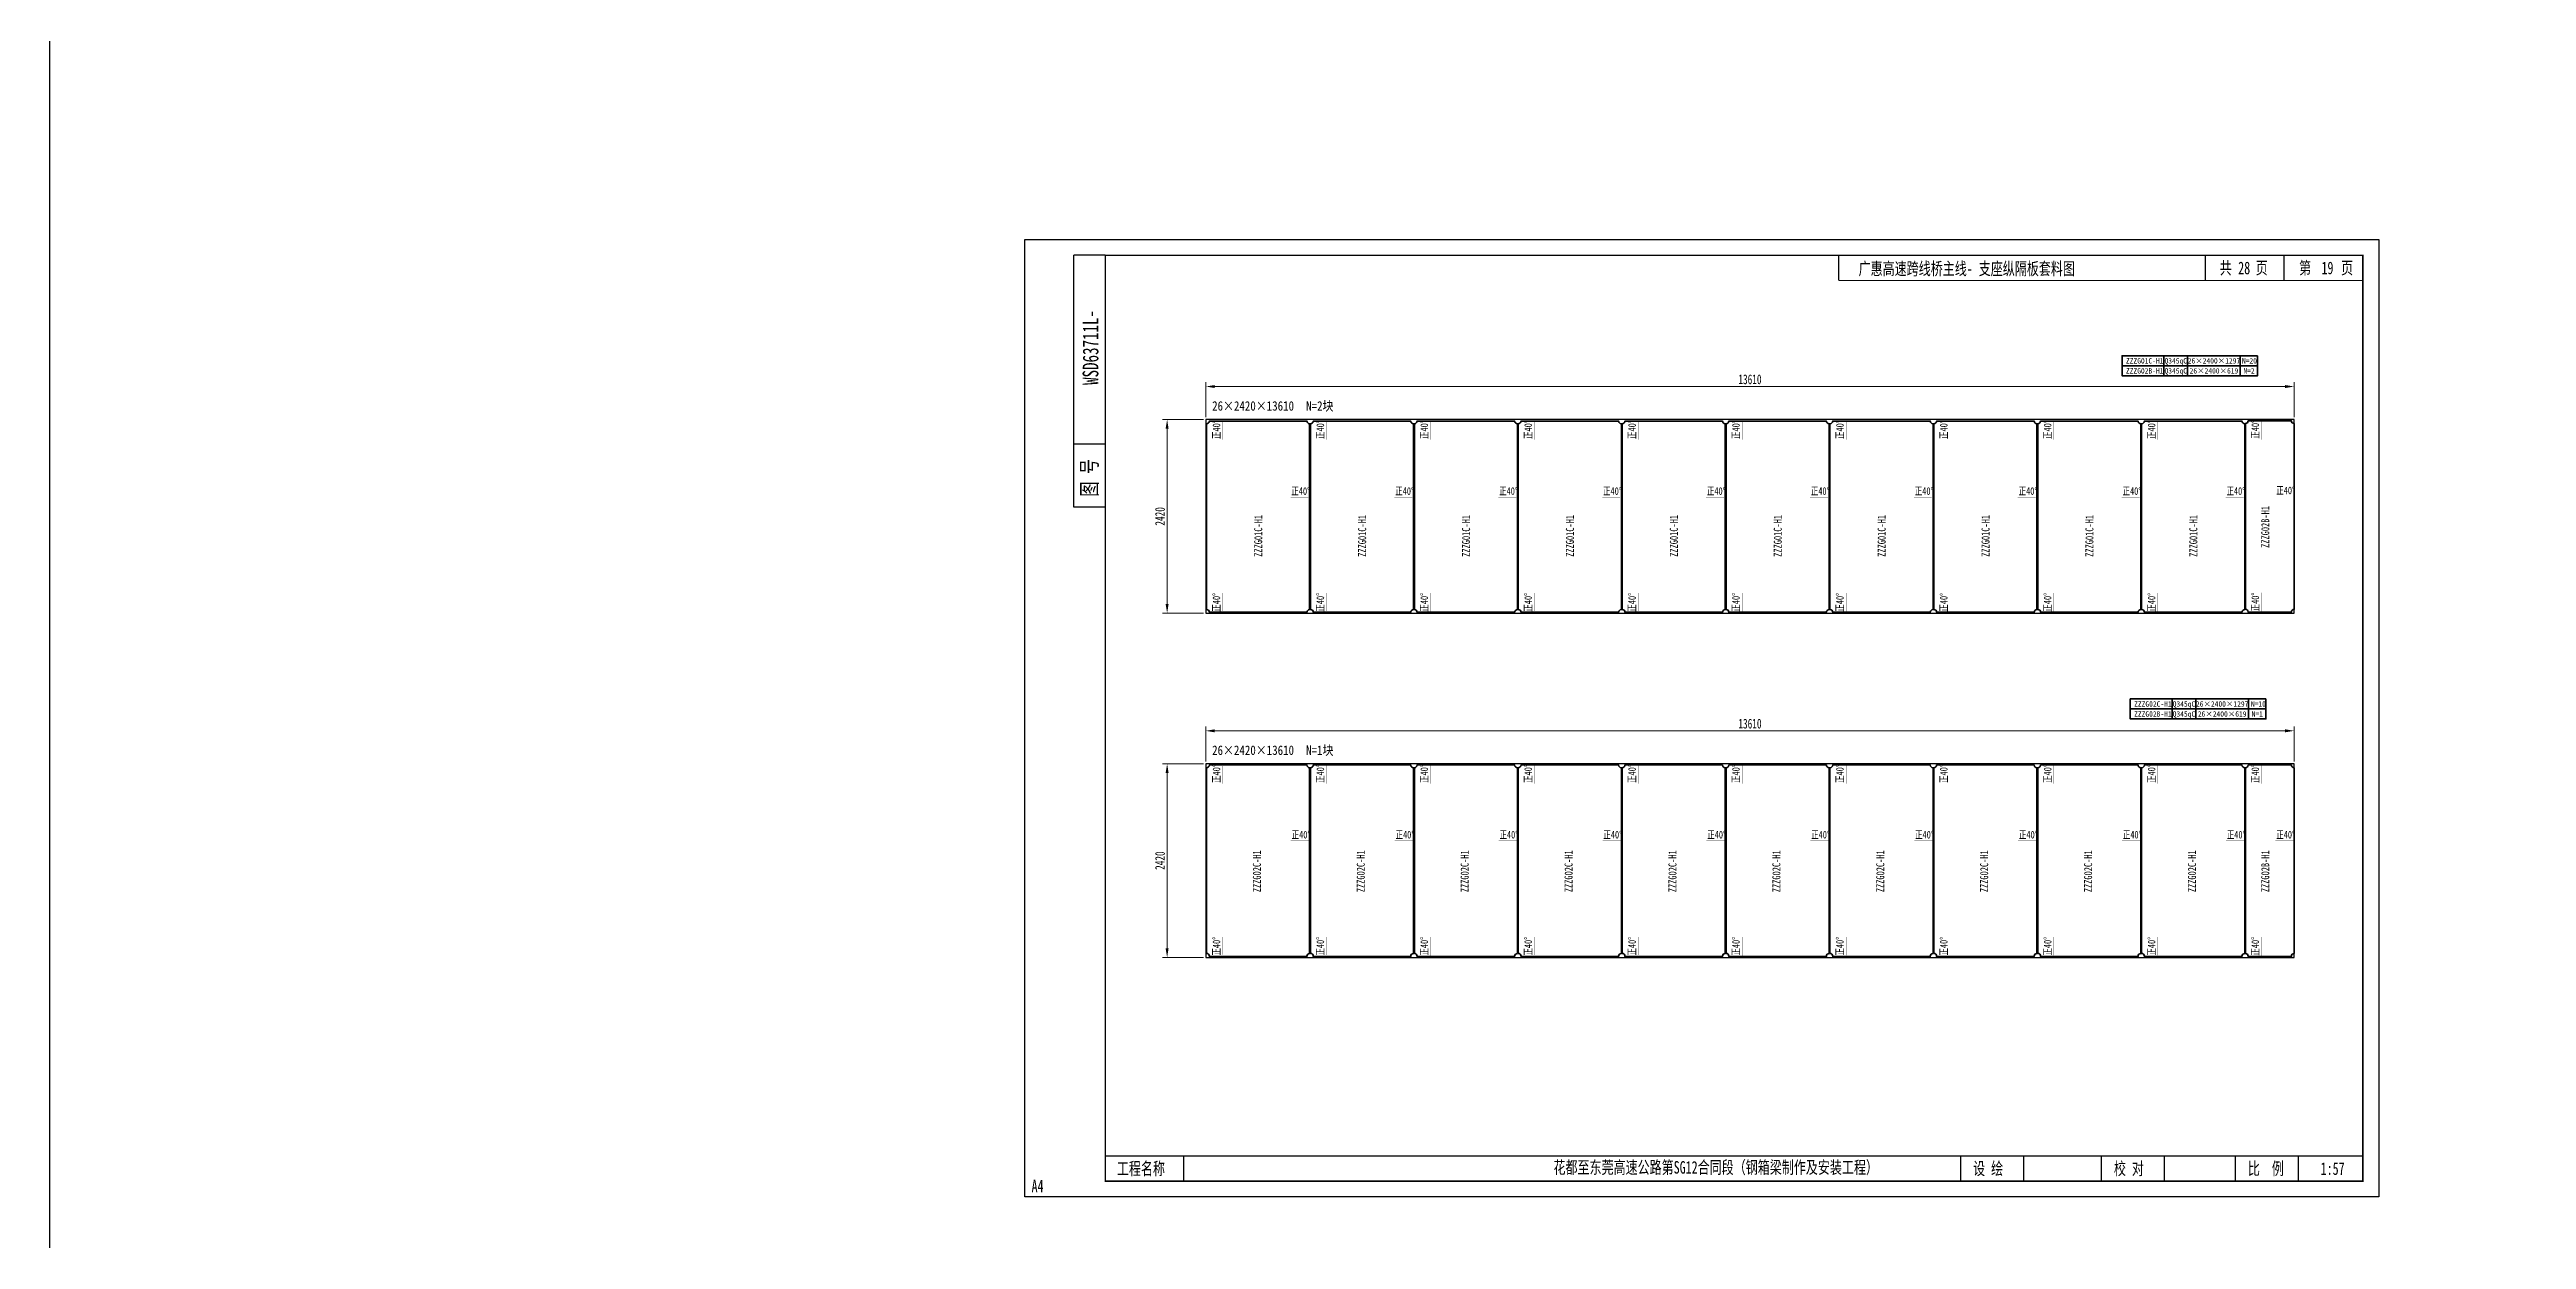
# Model space of a CAD drawing. Extents: x 1629247 to 2251351, y -601856 to -65897.
# Drawn here: x 1852530 to 1883504, y -370648 to -355771 of the extents above; entities that cross this region are included whole.
import ezdxf
from ezdxf.enums import TextEntityAlignment as Align

# ---------------------------------------------------------------- set-up
doc = ezdxf.new("R2010")
doc.units = 0
doc.header["$LTSCALE"] = 2
doc.header["$MEASUREMENT"] = 0
doc.header["$PDMODE"] = 35
doc.header["$PDSIZE"] = 50
doc.layers.get('0').update_dxf_attribs({"linetype": 'CONTINUOUS'})
doc.layers.get('Defpoints').update_dxf_attribs({"linetype": 'CONTINUOUS'})
doc.layers.add('1图框轮廓', color=7, linetype='CONTINUOUS', lineweight=35)
doc.layers.add('标注层', color=3, linetype='CONTINUOUS', lineweight=13)
doc.layers.add('A3', color=7, linetype='CONTINUOUS')
doc.styles.add('仿宋', font='仿宋_GB2312_1.ttf', dxfattribs={"width": 0.7})
doc.dimstyles.new('标准标注样式-45', dxfattribs={"dimscale": 45, "dimtxt": 2.7, "dimasz": 2.5, "dimexe": 1.25, "dimexo": 0.625, "dimtad": 1, "dimdec": 0, "dimdsep": 46, "dimtxsty": '仿宋', "dimcen": 2.5, "dimclrd": 3, "dimclre": 3, "dimclrt": 4, "dimazin": 0, "dimtfac": 1, "dimtdec": 0, "dimtmove": 0, "dimatfit": 3, "dimfxl": 1.25, "dimlwd": 13, "dimlwe": 13, "dimarcsym": 0})

# ---------------------------------------------------------------- blocks, each defined once
blk = doc.blocks.new('tukuangA4-')
at = {"layer": 'A3'}
for p, q in [((537, 7565), (537, 10327)), ((882, 10327), (537, 10327)), ((12951, 10051), (12951, 10327)), ((13814, 10051), (13814, 10327)), ((882, 8256), (537, 8256)), ((882, 7565), (537, 7565)), ((1745, 173), (1745, 449)), ((10266, 173), (10266, 449)), ((10957, 173), (10957, 449)), ((11811, 173), (11811, 449)), ((12502, 173), (12502, 449)), ((13280, 173), (13280, 449)), ((13971, 173), (13971, 449))]:
    blk.add_line(p, q, dxfattribs=at)
blk.add_lwpolyline([(14850, 10500), (14850, 0), (0, 0), (0, 10500)], close=True, dxfattribs=at)
for points, const_width in [([(882, 10327), (14677, 10327), (14677, 173), (882, 173), (882, 10327)], 17.3), ([(8927, 10051), (8927, 10327)], 13.8), ([(8927, 10051), (14677, 10051)], 13.8), ([(882, 449), (14677, 449)], 13.8)]:
    blk.add_lwpolyline(points, dxfattribs=dict(at, const_width=const_width))
at = {"layer": 'A3', "color": 7, "linetype": 'Continuous', "style": '仿宋', "width": 0.7}
for s, p in [('共    页', (13106, 10120)), ('第     页', (13977, 10120)), ('工程名称', (1009, 242)), ('花都至东莞高速公路第SG12合同段（钢箱梁制作及安装工程）', (5798, 255)), ('设 绘', (10401, 242)), ('校 对', (11946, 242)), ('比  例', (13415, 242))]:
    blk.add_text(s, height=138.1, dxfattribs=at).set_placement(p)
blk.add_text('WSD63711L-', height=172.6, rotation=90, dxfattribs=at).set_placement((806, 9316), align=Align.CENTER)
blk.add_text('图 号', height=172.6, rotation=90, dxfattribs=at).set_placement((793, 7681))
blk.add_text('A4', height=138.1, dxfattribs=at).set_placement((139, 50), align=Align.CENTER)
blk = doc.blocks.new('*D184')
at = {"color": 3, "lineweight": 13, "ltscale": 3}
for p, q in [((1866989, -360369), (1866989, -359928)), ((1880599, -360369), (1880599, -359928))]:
    blk.add_line(p, q, dxfattribs=at)
at = {"color": 3, "linetype": 'ByBlock', "lineweight": 13, "ltscale": 3}
blk.add_line((1880486, -359984), (1867101, -359984), dxfattribs=at)
at = {"color": 3, "ltscale": 3}
for points in [[(1867101, -359966), (1867101, -360003), (1866989, -359984)], [(1880486, -359966), (1880486, -360003), (1880599, -359984)]]:
    blk.add_solid(points, dxfattribs=at)
at = {"layer": 'Defpoints', "color": 0, "ltscale": 3}
for p in [(1866989, -359984), (1866989, -360398), (1880599, -360398)]:
    blk.add_point(p, dxfattribs=at)
at = {"color": 4, "ltscale": 3, "insert": (1873794, -359895), "char_height": 121.5, "attachment_point": 5, "style": '仿宋'}
blk.add_mtext('13610', dxfattribs=at)
blk = doc.blocks.new('*D185')
at = {"color": 3, "lineweight": 13, "ltscale": 3}
for p, q in [((1866961, -360398), (1866449, -360398)), ((1866961, -362818), (1866449, -362818))]:
    blk.add_line(p, q, dxfattribs=at)
at = {"color": 3, "linetype": 'ByBlock', "lineweight": 13, "ltscale": 3}
blk.add_line((1866506, -360510), (1866506, -362705), dxfattribs=at)
at = {"color": 3, "ltscale": 3}
for points in [[(1866487, -360510), (1866524, -360510), (1866506, -360398)], [(1866487, -362705), (1866524, -362705), (1866506, -362818)]]:
    blk.add_solid(points, dxfattribs=at)
at = {"layer": 'Defpoints', "color": 0, "ltscale": 3}
for p in [(1866989, -360398), (1866506, -362818), (1866989, -362818)]:
    blk.add_point(p, dxfattribs=at)
at = {"color": 4, "ltscale": 3, "insert": (1866417, -361608), "char_height": 121.5, "attachment_point": 5, "rotation": 90, "style": '仿宋'}
blk.add_mtext('2420', dxfattribs=at)
blk = doc.blocks.new('*D186')
at = {"color": 3, "lineweight": 13, "ltscale": 3}
for p, q in [((1866989, -364674), (1866989, -364233)), ((1880599, -364674), (1880599, -364233))]:
    blk.add_line(p, q, dxfattribs=at)
at = {"color": 3, "linetype": 'ByBlock', "lineweight": 13, "ltscale": 3}
blk.add_line((1880486, -364289), (1867101, -364289), dxfattribs=at)
at = {"color": 3, "ltscale": 3}
for points in [[(1867101, -364270), (1867101, -364308), (1866989, -364289)], [(1880486, -364270), (1880486, -364308), (1880599, -364289)]]:
    blk.add_solid(points, dxfattribs=at)
at = {"layer": 'Defpoints', "color": 0, "ltscale": 3}
for p in [(1866989, -364289), (1866989, -364702), (1880599, -364702)]:
    blk.add_point(p, dxfattribs=at)
at = {"color": 4, "ltscale": 3, "insert": (1873794, -364200), "char_height": 121.5, "attachment_point": 5, "style": '仿宋'}
blk.add_mtext('13610', dxfattribs=at)
blk = doc.blocks.new('*D187')
at = {"color": 3, "lineweight": 13, "ltscale": 3}
for p, q in [((1866961, -364702), (1866449, -364702)), ((1866961, -367122), (1866449, -367122))]:
    blk.add_line(p, q, dxfattribs=at)
at = {"color": 3, "linetype": 'ByBlock', "lineweight": 13, "ltscale": 3}
blk.add_line((1866506, -364815), (1866506, -367010), dxfattribs=at)
at = {"color": 3, "ltscale": 3}
for points in [[(1866487, -364815), (1866524, -364815), (1866506, -364702)], [(1866487, -367010), (1866524, -367010), (1866506, -367122)]]:
    blk.add_solid(points, dxfattribs=at)
at = {"layer": 'Defpoints', "color": 0, "ltscale": 3}
for p in [(1866989, -364702), (1866506, -367122), (1866989, -367122)]:
    blk.add_point(p, dxfattribs=at)
at = {"color": 4, "ltscale": 3, "insert": (1866417, -365912), "char_height": 121.5, "attachment_point": 5, "rotation": 90, "style": '仿宋'}
blk.add_mtext('2420', dxfattribs=at)

msp = doc.modelspace()

# ---------------------------------------------------------------- linework, layer by layer
at = {"color": 8, "ltscale": 3}
for points in [[(1852530.5, -417867.6), (2049720.8, -417867.6), (2049720.8, -285588.8), (1852530.5, -285588.8)], [(1866988.7, -362817.5), (1880598.7, -362817.5), (1880598.7, -360397.5), (1866988.7, -360397.5)], [(1866988.7, -367122), (1880598.7, -367122), (1880598.7, -364702), (1866988.7, -364702)]]:
    msp.add_lwpolyline(points, close=True, dxfattribs=at)
at = {"layer": '1图框轮廓', "color": 30, "ltscale": 3}
for p, q in [((1878970, -359725.4), (1878970, -359600.4)), ((1879267, -359725.4), (1879267, -359600.4)), ((1879925.5, -359725.4), (1879925.5, -359600.4)), ((1878970, -359850.4), (1878970, -359725.4)), ((1879267, -359850.4), (1879267, -359725.4)), ((1879925.5, -359850.4), (1879925.5, -359725.4)), ((1879072.7, -364015.9), (1879072.7, -363890.9)), ((1879369.7, -364015.9), (1879369.7, -363890.9)), ((1880028.2, -364015.9), (1880028.2, -363890.9)), ((1879072.7, -364140.9), (1879072.7, -364015.9)), ((1879369.7, -364140.9), (1879369.7, -364015.9)), ((1880028.2, -364140.9), (1880028.2, -364015.9))]:
    msp.add_line(p, q, dxfattribs=at)
for points in [[(1880142.7, -359600.4), (1878446.5, -359600.4), (1878446.5, -359725.4), (1880142.7, -359725.4)], [(1880142.7, -359725.4), (1878446.5, -359725.4), (1878446.5, -359850.4), (1880142.7, -359850.4)], [(1880245.3, -363890.9), (1878549.2, -363890.9), (1878549.2, -364015.9), (1880245.3, -364015.9)], [(1880245.3, -364015.9), (1878549.2, -364015.9), (1878549.2, -364140.9), (1880245.3, -364140.9)]]:
    msp.add_lwpolyline(points, close=True, dxfattribs=at)
at = {"layer": '1图框轮廓', "color": 1, "ltscale": 3}
for points in [[(1868287.9, -360450.5, -0.4142136), (1868252.9, -360415.5), (1867033.7, -360415.5, -0.4095572), (1866998.7, -360450), (1866998.7, -362772, -0.4142136), (1867033.7, -362807), (1867033.7, -362807.5), (1868252.9, -362807.5, -0.4142136), (1868287.9, -362772.5)], [(1869587.2, -360450.5, -0.4142136), (1869552.2, -360415.5), (1868332.9, -360415.5, -0.4095572), (1868297.9, -360450), (1868297.9, -362772, -0.4142136), (1868332.9, -362807), (1868332.9, -362807.5), (1869552.2, -362807.5, -0.4142136), (1869587.2, -362772.5)], [(1870886.5, -360450.5, -0.4142136), (1870851.5, -360415.5), (1869632.2, -360415.5, -0.4095572), (1869597.2, -360450), (1869597.2, -362772, -0.4142136), (1869632.2, -362807), (1869632.2, -362807.5), (1870851.5, -362807.5, -0.4142136), (1870886.5, -362772.5)], [(1872185.7, -360450.5, -0.4142136), (1872150.7, -360415.5), (1870931.4, -360415.5, -0.4095572), (1870896.5, -360450), (1870896.5, -362772, -0.4142136), (1870931.5, -362807), (1870931.5, -362807.5), (1872150.7, -362807.5, -0.4142136), (1872185.7, -362772.5)], [(1873485, -360450.5, -0.4142136), (1873450, -360415.5), (1872230.7, -360415.5, -0.4095572), (1872195.7, -360450), (1872195.7, -362772, -0.4142136), (1872230.7, -362807), (1872230.7, -362807.5), (1873450, -362807.5, -0.4142136), (1873485, -362772.5)], [(1874784.2, -360450.5, -0.4142136), (1874749.2, -360415.5), (1873530, -360415.5, -0.4095572), (1873495, -360450), (1873495, -362772, -0.4142136), (1873530, -362807), (1873530, -362807.5), (1874749.2, -362807.5, -0.4142136), (1874784.2, -362772.5)], [(1876083.5, -360450.5, -0.4142136), (1876048.5, -360415.5), (1874829.2, -360415.5, -0.4095572), (1874794.2, -360450), (1874794.2, -362772, -0.4142136), (1874829.2, -362807), (1874829.2, -362807.5), (1876048.5, -362807.5, -0.4142136), (1876083.5, -362772.5)], [(1877382.7, -360450.5, -0.4142136), (1877347.7, -360415.5), (1876128.5, -360415.5, -0.4095572), (1876093.5, -360450), (1876093.5, -362772, -0.4142136), (1876128.5, -362807), (1876128.5, -362807.5), (1877347.7, -362807.5, -0.4142136), (1877382.7, -362772.5)], [(1878682, -360450.5, -0.4142136), (1878647, -360415.5), (1877427.7, -360415.5, -0.4095572), (1877392.7, -360450), (1877392.7, -362772, -0.4142136), (1877427.7, -362807), (1877427.7, -362807.5), (1878647, -362807.5, -0.4142136), (1878682, -362772.5)], [(1879981.2, -360450.5, -0.4142136), (1879946.2, -360415.5), (1878727, -360415.5, -0.4095572), (1878692, -360450), (1878692, -362772, -0.4142136), (1878727, -362807), (1878727, -362807.5), (1879946.2, -362807.5, -0.4142136), (1879981.2, -362772.5)], [(1880600.2, -360446.5, -0.4142136), (1880565.2, -360411.5), (1880024.2, -360411.5, -0.4142136), (1879989.2, -360446.5), (1879989.2, -362768.5, -0.4142136), (1880024.2, -362803.5), (1880024.2, -362807.5), (1880565.2, -362807.5), (1880565.2, -362803.5, -0.4142136), (1880600.2, -362768.5)], [(1868287.9, -364751, -0.4142136), (1868252.9, -364716), (1867033.7, -364716, -0.4095572), (1866998.7, -364750.5), (1866998.7, -367072.5, -0.4142136), (1867033.7, -367107.5), (1867033.7, -367112), (1868252.9, -367112), (1868252.9, -367108, -0.4142136), (1868287.9, -367073)], [(1869587.2, -364751, -0.4142136), (1869552.2, -364716), (1868332.9, -364716, -0.4095572), (1868297.9, -364750.5), (1868297.9, -367072.5, -0.4142136), (1868332.9, -367107.5), (1868332.9, -367112), (1869552.2, -367112), (1869552.2, -367108, -0.4142136), (1869587.2, -367073)], [(1870886.5, -364751, -0.4142136), (1870851.5, -364716), (1869632.2, -364716, -0.4095572), (1869597.2, -364750.5), (1869597.2, -367072.5, -0.4142136), (1869632.2, -367107.5), (1869632.2, -367112), (1870851.5, -367112), (1870851.5, -367108, -0.4142136), (1870886.5, -367073)], [(1872185.7, -364751, -0.4142136), (1872150.7, -364716), (1870931.4, -364716, -0.4095572), (1870896.5, -364750.5), (1870896.5, -367072.5, -0.4142136), (1870931.5, -367107.5), (1870931.5, -367112), (1872150.7, -367112), (1872150.7, -367108, -0.4142136), (1872185.7, -367073)], [(1873485, -364751, -0.4142136), (1873450, -364716), (1872230.7, -364716, -0.4095572), (1872195.7, -364750.5), (1872195.7, -367072.5, -0.4142136), (1872230.7, -367107.5), (1872230.7, -367112), (1873450, -367112), (1873450, -367108, -0.4142136), (1873485, -367073)], [(1874784.2, -364751, -0.4142136), (1874749.2, -364716), (1873530, -364716, -0.4095572), (1873495, -364750.5), (1873495, -367072.5, -0.4142136), (1873530, -367107.5), (1873530, -367112), (1874749.2, -367112), (1874749.2, -367108, -0.4142136), (1874784.2, -367073)], [(1876083.5, -364751, -0.4142136), (1876048.5, -364716), (1874829.2, -364716, -0.4095572), (1874794.2, -364750.5), (1874794.2, -367072.5, -0.4142136), (1874829.2, -367107.5), (1874829.2, -367112), (1876048.5, -367112), (1876048.5, -367108, -0.4142136), (1876083.5, -367073)], [(1877382.7, -364751, -0.4142136), (1877347.7, -364716), (1876128.5, -364716, -0.4095572), (1876093.5, -364750.5), (1876093.5, -367072.5, -0.4142136), (1876128.5, -367107.5), (1876128.5, -367112), (1877347.7, -367112), (1877347.7, -367108, -0.4142136), (1877382.7, -367073)], [(1878682, -364751, -0.4142136), (1878647, -364716), (1877427.7, -364716, -0.4095572), (1877392.7, -364750.5), (1877392.7, -367072.5, -0.4142136), (1877427.7, -367107.5), (1877427.7, -367112), (1878647, -367112), (1878647, -367108, -0.4142136), (1878682, -367073)], [(1879981.2, -364751, -0.4142136), (1879946.2, -364716), (1878727, -364716, -0.4095572), (1878692, -364750.5), (1878692, -367072.5, -0.4142136), (1878727, -367107.5), (1878727, -367112), (1879946.2, -367112), (1879946.2, -367108, -0.4142136), (1879981.2, -367073)], [(1880600.2, -364751, -0.4142136), (1880565.2, -364716), (1880024.2, -364716, -0.4142136), (1879989.2, -364751), (1879989.2, -367073, -0.4142136), (1880024.2, -367108), (1880024.2, -367112), (1880565.2, -367112), (1880565.2, -367108, -0.4142136), (1880600.2, -367073)]]:
    msp.add_lwpolyline(points, format="xyb", close=True, dxfattribs=at)
at = {"layer": '标注层', "color": 42}
for points in [[(1867200.5, -360416, 0, 19.4, 0), (1867200.5, -360474.2, 3.89, 3.89, 0), (1867200.5, -360650.4, 3.89, 3.89, 0)], [(1868499.8, -360416, 0, 19.4, 0), (1868499.8, -360474.2, 3.89, 3.89, 0), (1868499.8, -360650.4, 3.89, 3.89, 0)], [(1869799, -360416, 0, 19.4, 0), (1869799, -360474.2, 3.89, 3.89, 0), (1869799, -360650.4, 3.89, 3.89, 0)], [(1871098.3, -360416, 0, 19.4, 0), (1871098.3, -360474.2, 3.89, 3.89, 0), (1871098.3, -360650.4, 3.89, 3.89, 0)], [(1872397.5, -360416, 0, 19.4, 0), (1872397.5, -360474.2, 3.89, 3.89, 0), (1872397.5, -360650.4, 3.89, 3.89, 0)], [(1873696.8, -360416, 0, 19.4, 0), (1873696.8, -360474.2, 3.89, 3.89, 0), (1873696.8, -360650.4, 3.89, 3.89, 0)], [(1874996.1, -360416, 0, 19.4, 0), (1874996.1, -360474.2, 3.89, 3.89, 0), (1874996.1, -360650.4, 3.89, 3.89, 0)], [(1876295.3, -360416, 0, 19.4, 0), (1876295.3, -360474.2, 3.89, 3.89, 0), (1876295.3, -360650.4, 3.89, 3.89, 0)], [(1877594.6, -360416, 0, 19.4, 0), (1877594.6, -360474.2, 3.89, 3.89, 0), (1877594.6, -360650.4, 3.89, 3.89, 0)], [(1878893.8, -360416, 0, 19.4, 0), (1878893.8, -360474.2, 3.89, 3.89, 0), (1878893.8, -360650.4, 3.89, 3.89, 0)], [(1880191.1, -360412.6, 0, 19.4, 0), (1880191.1, -360470.8, 3.89, 3.89, 0), (1880191.1, -360647, 3.89, 3.89, 0)], [(1868283.1, -361369.4, 0, 19.4, 0), (1868224.9, -361369.4, 3.89, 3.89, 0), (1868048.6, -361369.4, 3.89, 3.89, 0)], [(1869582.3, -361369.4, 0, 19.4, 0), (1869524.1, -361369.4, 3.89, 3.89, 0), (1869347.9, -361369.4, 3.89, 3.89, 0)], [(1870881.6, -361369.4, 0, 19.4, 0), (1870823.4, -361369.4, 3.89, 3.89, 0), (1870647.2, -361369.4, 3.89, 3.89, 0)], [(1872180.8, -361369.4, 0, 19.4, 0), (1872122.6, -361369.4, 3.89, 3.89, 0), (1871946.4, -361369.4, 3.89, 3.89, 0)], [(1873480.1, -361369.4, 0, 19.4, 0), (1873421.9, -361369.4, 3.89, 3.89, 0), (1873245.7, -361369.4, 3.89, 3.89, 0)], [(1874779.3, -361369.4, 0, 19.4, 0), (1874721.1, -361369.4, 3.89, 3.89, 0), (1874544.9, -361369.4, 3.89, 3.89, 0)], [(1876078.6, -361369.4, 0, 19.4, 0), (1876020.4, -361369.4, 3.89, 3.89, 0), (1875844.2, -361369.4, 3.89, 3.89, 0)], [(1877377.8, -361369.4, 0, 19.4, 0), (1877319.6, -361369.4, 3.89, 3.89, 0), (1877143.4, -361369.4, 3.89, 3.89, 0)], [(1878677.1, -361369.4, 0, 19.4, 0), (1878618.9, -361369.4, 3.89, 3.89, 0), (1878442.7, -361369.4, 3.89, 3.89, 0)], [(1879976.3, -361369.4, 0, 19.4, 0), (1879918.1, -361369.4, 3.89, 3.89, 0), (1879741.9, -361369.4, 3.89, 3.89, 0)], [(1880599.4, -361361.4, 0, 19.4, 0), (1880541.2, -361361.4, 3.89, 3.89, 0), (1880364.9, -361361.4, 3.89, 3.89, 0)], [(1867200.5, -362799.8, 0, 19.4, 0), (1867200.5, -362741.7, 3.89, 3.89, 0), (1867200.5, -362565.4, 3.89, 3.89, 0)], [(1868499.8, -362799.8, 0, 19.4, 0), (1868499.8, -362741.7, 3.89, 3.89, 0), (1868499.8, -362565.4, 3.89, 3.89, 0)], [(1869799, -362799.8, 0, 19.4, 0), (1869799, -362741.7, 3.89, 3.89, 0), (1869799, -362565.4, 3.89, 3.89, 0)], [(1871098.3, -362799.8, 0, 19.4, 0), (1871098.3, -362741.7, 3.89, 3.89, 0), (1871098.3, -362565.4, 3.89, 3.89, 0)], [(1872397.5, -362799.8, 0, 19.4, 0), (1872397.5, -362741.7, 3.89, 3.89, 0), (1872397.5, -362565.4, 3.89, 3.89, 0)], [(1873696.8, -362799.8, 0, 19.4, 0), (1873696.8, -362741.7, 3.89, 3.89, 0), (1873696.8, -362565.4, 3.89, 3.89, 0)], [(1874996.1, -362799.8, 0, 19.4, 0), (1874996.1, -362741.7, 3.89, 3.89, 0), (1874996.1, -362565.4, 3.89, 3.89, 0)], [(1876295.3, -362799.8, 0, 19.4, 0), (1876295.3, -362741.7, 3.89, 3.89, 0), (1876295.3, -362565.4, 3.89, 3.89, 0)], [(1877594.6, -362799.8, 0, 19.4, 0), (1877594.6, -362741.7, 3.89, 3.89, 0), (1877594.6, -362565.4, 3.89, 3.89, 0)], [(1878893.8, -362799.8, 0, 19.4, 0), (1878893.8, -362741.7, 3.89, 3.89, 0), (1878893.8, -362565.4, 3.89, 3.89, 0)], [(1880191.1, -362796.4, 0, 19.4, 0), (1880191.1, -362738.2, 3.89, 3.89, 0), (1880191.1, -362562, 3.89, 3.89, 0)], [(1867200.5, -364716.5, 0, 19.4, 0), (1867200.5, -364774.7, 3.89, 3.89, 0), (1867200.5, -364950.9, 3.89, 3.89, 0)], [(1868499.8, -364716.5, 0, 19.4, 0), (1868499.8, -364774.7, 3.89, 3.89, 0), (1868499.8, -364950.9, 3.89, 3.89, 0)], [(1869799, -364716.5, 0, 19.4, 0), (1869799, -364774.7, 3.89, 3.89, 0), (1869799, -364950.9, 3.89, 3.89, 0)], [(1871098.3, -364716.5, 0, 19.4, 0), (1871098.3, -364774.7, 3.89, 3.89, 0), (1871098.3, -364950.9, 3.89, 3.89, 0)], [(1872397.5, -364716.5, 0, 19.4, 0), (1872397.5, -364774.7, 3.89, 3.89, 0), (1872397.5, -364950.9, 3.89, 3.89, 0)], [(1873696.8, -364716.5, 0, 19.4, 0), (1873696.8, -364774.7, 3.89, 3.89, 0), (1873696.8, -364950.9, 3.89, 3.89, 0)], [(1874996.1, -364716.5, 0, 19.4, 0), (1874996.1, -364774.7, 3.89, 3.89, 0), (1874996.1, -364950.9, 3.89, 3.89, 0)], [(1876295.3, -364716.5, 0, 19.4, 0), (1876295.3, -364774.7, 3.89, 3.89, 0), (1876295.3, -364950.9, 3.89, 3.89, 0)], [(1877594.6, -364716.5, 0, 19.4, 0), (1877594.6, -364774.7, 3.89, 3.89, 0), (1877594.6, -364950.9, 3.89, 3.89, 0)], [(1878893.8, -364716.5, 0, 19.4, 0), (1878893.8, -364774.7, 3.89, 3.89, 0), (1878893.8, -364950.9, 3.89, 3.89, 0)], [(1880191.1, -364717, 0, 19.4, 0), (1880191.1, -364775.2, 3.89, 3.89, 0), (1880191.1, -364951.5, 3.89, 3.89, 0)], [(1868287.1, -365665.9, 0, 19.4, 0), (1868228.9, -365665.9, 3.89, 3.89, 0), (1868052.6, -365665.9, 3.89, 3.89, 0)], [(1869586.3, -365665.9, 0, 19.4, 0), (1869528.1, -365665.9, 3.89, 3.89, 0), (1869351.9, -365665.9, 3.89, 3.89, 0)], [(1870885.6, -365665.9, 0, 19.4, 0), (1870827.4, -365665.9, 3.89, 3.89, 0), (1870651.2, -365665.9, 3.89, 3.89, 0)], [(1872184.8, -365665.9, 0, 19.4, 0), (1872126.6, -365665.9, 3.89, 3.89, 0), (1871950.4, -365665.9, 3.89, 3.89, 0)], [(1873484.1, -365665.9, 0, 19.4, 0), (1873425.9, -365665.9, 3.89, 3.89, 0), (1873249.7, -365665.9, 3.89, 3.89, 0)], [(1874783.3, -365665.9, 0, 19.4, 0), (1874725.1, -365665.9, 3.89, 3.89, 0), (1874548.9, -365665.9, 3.89, 3.89, 0)], [(1876082.6, -365665.9, 0, 19.4, 0), (1876024.4, -365665.9, 3.89, 3.89, 0), (1875848.2, -365665.9, 3.89, 3.89, 0)], [(1877381.8, -365665.9, 0, 19.4, 0), (1877323.6, -365665.9, 3.89, 3.89, 0), (1877147.4, -365665.9, 3.89, 3.89, 0)], [(1878681.1, -365665.9, 0, 19.4, 0), (1878622.9, -365665.9, 3.89, 3.89, 0), (1878446.7, -365665.9, 3.89, 3.89, 0)], [(1879980.3, -365665.9, 0, 19.4, 0), (1879922.1, -365665.9, 3.89, 3.89, 0), (1879745.9, -365665.9, 3.89, 3.89, 0)], [(1880599.4, -365665.9, 0, 19.4, 0), (1880541.2, -365665.9, 3.89, 3.89, 0), (1880364.9, -365665.9, 3.89, 3.89, 0)], [(1867200.5, -367100.3, 0, 19.4, 0), (1867200.5, -367042.1, 3.89, 3.89, 0), (1867200.5, -366865.9, 3.89, 3.89, 0)], [(1868499.8, -367100.3, 0, 19.4, 0), (1868499.8, -367042.1, 3.89, 3.89, 0), (1868499.8, -366865.9, 3.89, 3.89, 0)], [(1869799, -367100.3, 0, 19.4, 0), (1869799, -367042.1, 3.89, 3.89, 0), (1869799, -366865.9, 3.89, 3.89, 0)], [(1871098.3, -367100.3, 0, 19.4, 0), (1871098.3, -367042.1, 3.89, 3.89, 0), (1871098.3, -366865.9, 3.89, 3.89, 0)], [(1872397.5, -367100.3, 0, 19.4, 0), (1872397.5, -367042.1, 3.89, 3.89, 0), (1872397.5, -366865.9, 3.89, 3.89, 0)], [(1873696.8, -367100.3, 0, 19.4, 0), (1873696.8, -367042.1, 3.89, 3.89, 0), (1873696.8, -366865.9, 3.89, 3.89, 0)], [(1874996.1, -367100.3, 0, 19.4, 0), (1874996.1, -367042.1, 3.89, 3.89, 0), (1874996.1, -366865.9, 3.89, 3.89, 0)], [(1876295.3, -367100.3, 0, 19.4, 0), (1876295.3, -367042.1, 3.89, 3.89, 0), (1876295.3, -366865.9, 3.89, 3.89, 0)], [(1877594.6, -367100.3, 0, 19.4, 0), (1877594.6, -367042.1, 3.89, 3.89, 0), (1877594.6, -366865.9, 3.89, 3.89, 0)], [(1878893.8, -367100.3, 0, 19.4, 0), (1878893.8, -367042.1, 3.89, 3.89, 0), (1878893.8, -366865.9, 3.89, 3.89, 0)], [(1880191.1, -367100.9, 0, 19.4, 0), (1880191.1, -367042.7, 3.89, 3.89, 0), (1880191.1, -366866.5, 3.89, 3.89, 0)]]:
    msp.add_lwpolyline(points, format="xyseb", dxfattribs=at)

# ---------------------------------------------------------------- block references
at = {"color": 8, "xscale": 1.139999999999418, "yscale": 1.139999999997599, "zscale": 1.14}
msp.add_blockref('tukuangA4-', (1864727.2, -370116.4), dxfattribs=at)

# ---------------------------------------------------------------- texts
at = {"color": 7, "style": '仿宋', "width": 0.85}
for s, p in [(' ZZZG01C-H1', (1878449, -359662.9)), (' ZZZG02B-H1', (1878449, -359787.9)), (' ZZZG02C-H1', (1878551.7, -363953.4)), (' ZZZG02B-H1', (1878551.7, -364078.4))]:
    msp.add_text(s, height=67.5, dxfattribs=at).set_placement(p, align=Align.MIDDLE_LEFT)
for s, p in [('Q345qC', (1879118.5, -359662.9)), ('Q345qC', (1879118.5, -359787.9)), ('26×2400×1297', (1879596.2, -359662.9)), ('26×2400×619', (1879596.2, -359787.9)), ('N=20', (1880040.2, -359662.9)), ('N=2', (1880035.1, -359787.9)), ('Q345qC', (1879221.2, -363953.4)), ('26×2400×1297', (1879698.9, -363953.4)), ('N=10', (1880151.9, -363953.4)), ('Q345qC', (1879221.2, -364078.4)), ('26×2400×619', (1879698.9, -364078.4)), ('N=1', (1880137.7, -364078.4))]:
    msp.add_text(s, height=67.5, dxfattribs=at).set_placement(p, align=Align.MIDDLE_CENTER)
for s, height, p in [('26×2420×13610', 118.125, (1867068.1, -360285.9)), ('N=2块', 118.12, (1868244.1, -360285.9)), ('26×2420×13610', 118.125, (1867068.1, -364590.4)), ('N=1块', 118.12, (1868244.1, -364590.4))]:
    msp.add_text(s, height=height, dxfattribs=at).set_placement(p)
at = {"layer": 'A3', "color": 6, "linetype": 'Continuous', "style": '仿宋', "width": 0.7}
msp.add_text('广惠高速跨线桥主线- 支座纵隔板套料图', height=157.429, dxfattribs=at).set_placement((1875152.3, -358588.9))
at = {"layer": 'A3', "color": 1, "linetype": 'Continuous', "style": '仿宋', "width": 0.7}
for s, p in [('28', (1879899.2, -358580)), ('19', (1880940.5, -358580))]:
    msp.add_text(s, height=157.43, dxfattribs=at).set_placement(p)
at = {"layer": 'A3', "color": 6, "linetype": 'Continuous', "style": '仿宋', "width": 0.7}
for s, p in [('ZZZG01C-H1', (1867695.1, -361851.6)), ('ZZZG01C-H1', (1868994.4, -361851.6)), ('ZZZG01C-H1', (1870293.6, -361851.6)), ('ZZZG01C-H1', (1871592.9, -361851.6)), ('ZZZG01C-H1', (1872892.1, -361851.6)), ('ZZZG01C-H1', (1874191.4, -361851.6)), ('ZZZG01C-H1', (1875490.6, -361851.6)), ('ZZZG01C-H1', (1876789.9, -361851.6)), ('ZZZG01C-H1', (1878089.1, -361851.6)), ('ZZZG01C-H1', (1879388.4, -361851.6)), ('ZZZG02B-H1', (1880287.6, -361740.2)), ('ZZZG02C-H1', (1867677.9, -366044.7)), ('ZZZG02C-H1', (1868977.1, -366044.7)), ('ZZZG02C-H1', (1870276.4, -366044.7)), ('ZZZG02C-H1', (1871575.6, -366044.7)), ('ZZZG02C-H1', (1872874.9, -366044.7)), ('ZZZG02C-H1', (1874174.1, -366044.7)), ('ZZZG02C-H1', (1875473.4, -366044.7)), ('ZZZG02C-H1', (1876772.6, -366044.7)), ('ZZZG02C-H1', (1878071.9, -366044.7)), ('ZZZG02C-H1', (1879371.1, -366044.7)), ('ZZZG02B-H1', (1880287.6, -366044.7))]:
    msp.add_text(s, height=100, rotation=90, dxfattribs=at).set_placement(p, align=Align.CENTER)
at = {"layer": 'A3', "color": 7, "linetype": 'Continuous', "style": '仿宋', "width": 0.7}
msp.add_text('1:57', height=157.43, dxfattribs=at).set_placement((1880930.4, -369841.1))
at = {"layer": '标注层', "color": 42, "style": '仿宋', "width": 0.7}
for p in [(1867169.5, -360639.1), (1868468.7, -360639.1), (1869768, -360639.1), (1871067.2, -360639.1), (1872366.5, -360639.1), (1873665.8, -360639.1), (1874965, -360639.1), (1876264.3, -360639.1), (1877563.5, -360639.1), (1878862.8, -360639.1), (1880160, -360635.7), (1867169.5, -362798.1), (1868468.7, -362798.1), (1869768, -362798.1), (1871067.2, -362798.1), (1872366.5, -362798.1), (1873665.8, -362798.1), (1874965, -362798.1), (1876264.3, -362798.1), (1877563.5, -362798.1), (1878862.8, -362798.1), (1880160, -362794.6), (1867169.5, -364939.6), (1868468.7, -364939.6), (1869768, -364939.6), (1871067.2, -364939.6), (1872366.5, -364939.6), (1873665.8, -364939.6), (1874965, -364939.6), (1876264.3, -364939.6), (1877563.5, -364939.6), (1878862.8, -364939.6), (1880160, -364940.2), (1867169.5, -367098.5), (1868468.7, -367098.5), (1869768, -367098.5), (1871067.2, -367098.5), (1872366.5, -367098.5), (1873665.8, -367098.5), (1874965, -367098.5), (1876264.3, -367098.5), (1877563.5, -367098.5), (1878862.8, -367098.5), (1880160, -367099.1)]:
    msp.add_text('正40%%D', height=94.5, rotation=90, dxfattribs=at).set_placement(p)
for p in [(1868059.9, -361338.4), (1869359.2, -361338.4), (1870658.4, -361338.4), (1871957.7, -361338.4), (1873256.9, -361338.4), (1874556.2, -361338.4), (1875855.4, -361338.4), (1877154.7, -361338.4), (1878454, -361338.4), (1879753.2, -361338.4), (1880376.2, -361330.4), (1868063.9, -365634.9), (1869363.2, -365634.9), (1870662.4, -365634.9), (1871961.7, -365634.9), (1873260.9, -365634.9), (1874560.2, -365634.9), (1875859.4, -365634.9), (1877158.7, -365634.9), (1878458, -365634.9), (1879757.2, -365634.9), (1880376.2, -365634.9)]:
    msp.add_text('正40%%D', height=94.5, dxfattribs=at).set_placement(p)

# ---------------------------------------------------------------- dimensions: what is measured, and where the dimension line sits
at = {"color": 8, "ltscale": 3}
for base, p1, p2, picture, middle in [((1866988.7, -359984.3), (1880598.7, -360397.5), (1866988.7, -360397.5), '*D184', (1873793.7, -359895.4)), ((1866988.7, -364288.8), (1880598.7, -364702), (1866988.7, -364702), '*D186', (1873793.7, -364199.9))]:
    dim = msp.add_linear_dim(base=base, p1=p1, p2=p2, dimstyle='标准标注样式-45', dxfattribs=at)
    dim.commit()
    dim.dimension.update_dxf_attribs({"geometry": picture, "text_midpoint": middle})
for base, p1, p2, picture, middle in [((1866505.6, -362817.5), (1866988.7, -360397.5), (1866988.7, -362817.5), '*D185', (1866416.7, -361607.5)), ((1866505.6, -367122), (1866988.7, -364702), (1866988.7, -367122), '*D187', (1866416.7, -365912))]:
    dim = msp.add_linear_dim(base=base, p1=p1, p2=p2, angle=90, dimstyle='标准标注样式-45', dxfattribs=at)
    dim.commit()
    dim.dimension.update_dxf_attribs({"geometry": picture, "text_midpoint": middle})

doc.saveas('drawing.dxf')
